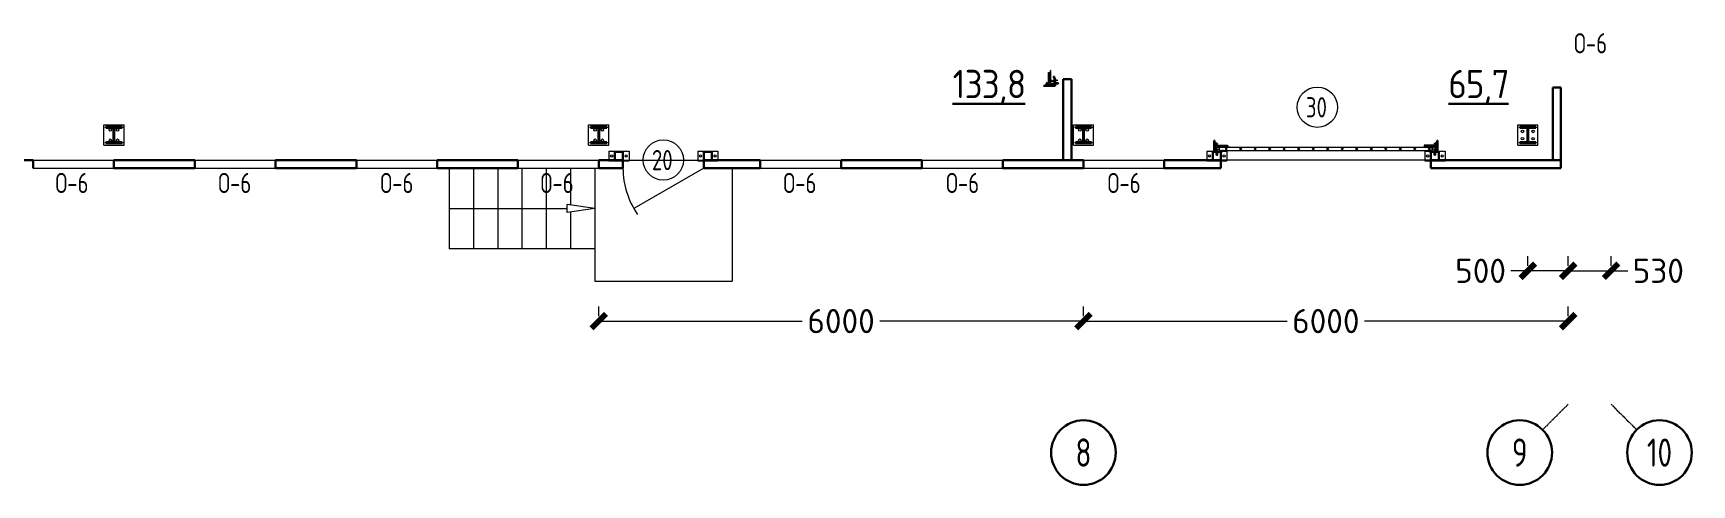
# Model space of a CAD drawing. Extents: x -965262 to 1142518, y -357520 to 71675.
# Drawn here: x -926642 to -906112, y -92979 to -87382 of the extents above; entities that cross this region are included whole.
import ezdxf

# ---------------------------------------------------------------- set-up
doc = ezdxf.new("R2010")
doc.units = 0
doc.header["$LTSCALE"] = 10
doc.linetypes.add('DOTE', pattern=[2.42, 2, -0.2, 0.02, -0.2])
doc.layers.get('0').update_dxf_attribs({"linetype": 'CONTINUOUS', "lineweight": 30})
doc.layers.get('Defpoints').update_dxf_attribs({"linetype": 'CONTINUOUS'})
doc.layers.add('DOTE', color=7, linetype='DOTE', lineweight=9)
doc.styles.add('GOST 2.304', font='isocpeur.ttf', dxfattribs={"width": 0.75, "height": 250})
doc.styles.add('GOST-2.304_Type-B', font='isocpeur.ttf', dxfattribs={"width": 0.9})
doc.styles.get("Standard").update_dxf_attribs({"font": 'isocpeur.ttf', "height": 300})
doc.dimstyles.get("Standard").update_dxf_attribs({"dimscale": 100, "dimtxt": 300, "dimasz": 1.8, "dimexe": 1.8, "dimexo": 0.625, "dimgap": 0.9, "dimtad": 0, "dimdec": 0, "dimzin": 0, "dimdsep": 46, "dimtxsty": 'Standard', "dimblk": 'ARCHTICK', "dimcen": 0.9, "dimclrd": 256, "dimclre": 256, "dimclrt": 256, "dimadec": 0, "dimazin": 0, "dimtfac": 1, "dimtdec": 0, "dimtofl": 0, "dimtmove": 0, "dimatfit": 3, "dimfxl": 1, "dimtolj": 1, "dimtzin": 0, "dimlwd": 15, "dimlwe": 15, "dimarcsym": 0})

# ---------------------------------------------------------------- blocks, each defined once
blk = doc.blocks.new('EC3')
at = {"lineweight": 15}
for p, q in [((67649, 6194), (67649, 4528)), ((68449, 6194), (67649, 6194)), ((68449, 6194), (68449, 4528)), ((68449, 4528), (67649, 4528))]:
    blk.add_line(p, q, dxfattribs=at)
for p, q in [((68382, 5694), (67715, 5694)), ((67715, 5694), (67715, 5028)), ((68382, 5694), (68382, 5028)), ((68382, 5028), (67715, 5028))]:
    blk.add_line(p, q)
for centre in [(68049, 5961), (68049, 4761)]:
    blk.add_circle(centre, 86.7, dxfattribs=at)
blk = doc.blocks.new('MC2#1')
at = {"lineweight": 15}
for p, q in [((-47725, -10175), (-47475, -10175)), ((-47725, -10425), (-47725, -10175)), ((-47475, -10425), (-47475, -10175)), ((-47725, -10425), (-47475, -10425))]:
    blk.add_line(p, q, dxfattribs=at)
for p, q in [((-47700, -10200), (-47500, -10200)), ((-47700, -10212), (-47700, -10200)), ((-47700, -10212), (-47604, -10212)), ((-47604, -10388), (-47604, -10212)), ((-47596, -10388), (-47596, -10212)), ((-47596, -10212), (-47500, -10212)), ((-47500, -10212), (-47500, -10200)), ((-47700, -10400), (-47700, -10388)), ((-47700, -10388), (-47604, -10388)), ((-47700, -10400), (-47500, -10400)), ((-47596, -10388), (-47500, -10388)), ((-47500, -10400), (-47500, -10388))]:
    blk.add_line(p, q)
for centre, major_axis, start_param, end_param in [((-47645, -10235), (-11.3, -11.3), 0.785398, 7.068583), ((-47555, -10235), (-11.3, -11.3), 0.785398, 7.068583), ((-47645, -10365), (-11.3, 11.3), 2.356194490191857, 8.639379797371443), ((-47555, -10365), (-11.3, 11.3), 2.356194490191857, 8.639379797371443)]:
    blk.add_ellipse(centre, major_axis=major_axis, ratio=1, start_param=start_param, end_param=end_param, dxfattribs=at)
blk = doc.blocks.new('MC2')
at = {"lineweight": 15}
for p, q in [((68127, 41566), (68127, 39900)), ((69794, 41566), (68127, 41566)), ((69794, 41566), (69794, 39900)), ((69794, 39900), (68127, 39900))]:
    blk.add_line(p, q, dxfattribs=at)
for p, q in [((69627, 41400), (68294, 41400)), ((68294, 41400), (68294, 41320)), ((68934, 41320), (68294, 41320)), ((68934, 41320), (68934, 40146)), ((69627, 41320), (68987, 41320)), ((68987, 41320), (68987, 40146)), ((69627, 41400), (69627, 41320)), ((68934, 40146), (68294, 40146)), ((68294, 40146), (68294, 40066)), ((69627, 40066), (68294, 40066)), ((69627, 40146), (68987, 40146)), ((69627, 40146), (69627, 40066))]:
    blk.add_line(p, q)
for centre in [(68527, 41033), (69394, 41033), (68527, 40433), (69394, 40433)]:
    blk.add_circle(centre, 107, dxfattribs=at)
blk = doc.blocks.new('anchor.bolt')
for p, q in [((-0.07, 0), (-0.07, -0.72)), ((0.07, 0), (0.07, -0.06)), ((-0.1, -0.04), (-0.07, -0.03)), ((-0.1, -0.04), (0.09, -0.06)), ((0.07, -0.07), (-0.1, -0.04)), ((-0.1, -0.11), (-0.07, -0.1)), ((-0.1, -0.11), (0.09, -0.13)), ((0.07, -0.14), (-0.1, -0.11)), ((-0.1, -0.18), (-0.07, -0.17)), ((-0.1, -0.18), (0.09, -0.2)), ((0.07, -0.21), (-0.1, -0.18)), ((-0.1, -0.25), (-0.07, -0.24)), ((-0.1, -0.25), (0.09, -0.27)), ((0.07, -0.28), (-0.1, -0.25)), ((-0.1, -0.32), (-0.07, -0.31)), ((-0.1, -0.32), (0.09, -0.34)), ((0.07, -0.35), (-0.1, -0.32)), ((-0.1, -0.39), (-0.07, -0.38)), ((-0.1, -0.39), (0.09, -0.41)), ((0.07, -0.42), (-0.1, -0.39)), ((-0.1, -0.46), (-0.07, -0.45)), ((-0.1, -0.46), (0.09, -0.48)), ((0.07, -0.49), (-0.1, -0.46)), ((-0.1, -0.53), (-0.07, -0.52)), ((-0.1, -0.53), (0.09, -0.55)), ((0.07, -0.56), (-0.1, -0.53)), ((-0.09, -0.6), (-0.07, -0.59)), ((-0.09, -0.6), (0.09, -0.62)), ((0.07, -0.63), (-0.09, -0.6)), ((-0.07, -0.72), (0, -0.8)), ((-0.04, -0.62), (-0.06, -0.63)), ((-0.06, -0.64), (-0.06, -0.63)), ((-0.06, -0.73), (-0.06, -0.64)), ((0, -0.79), (-0.06, -0.73)), ((-0.01, -0.63), (-0.04, -0.62)), ((-0.03, -0.63), (0, -0.79)), ((-0.03, -0.63), (0.01, -0.78)), ((-0.02, -0.63), (0.01, -0.77)), ((-0.01, -0.63), (0.02, -0.76)), ((0.03, -0.69), (-0.01, -0.63)), ((0, -0.64), (0.03, -0.75)), ((0, -0.8), (0.07, -0.72)), ((0, -0.79), (0.03, -0.74)), ((0.01, -0.66), (0.03, -0.74)), ((0.03, -0.74), (0.03, -0.69)), ((0.07, -0.06), (0.09, -0.06)), ((0.09, -0.06), (0.07, -0.07)), ((0.07, -0.07), (0.07, -0.13)), ((0.07, -0.13), (0.09, -0.13)), ((0.09, -0.13), (0.07, -0.14)), ((0.07, -0.14), (0.07, -0.2)), ((0.07, -0.2), (0.09, -0.2)), ((0.09, -0.2), (0.07, -0.21)), ((0.07, -0.21), (0.07, -0.27)), ((0.07, -0.27), (0.09, -0.27)), ((0.09, -0.27), (0.07, -0.28)), ((0.07, -0.28), (0.07, -0.34)), ((0.07, -0.33), (0.09, -0.34)), ((0.09, -0.34), (0.07, -0.35)), ((0.07, -0.35), (0.07, -0.41)), ((0.07, -0.4), (0.09, -0.41)), ((0.09, -0.41), (0.07, -0.42)), ((0.07, -0.42), (0.07, -0.48)), ((0.07, -0.47), (0.09, -0.48)), ((0.09, -0.48), (0.07, -0.49)), ((0.07, -0.49), (0.07, -0.55)), ((0.07, -0.55), (0.09, -0.55)), ((0.09, -0.55), (0.07, -0.56)), ((0.07, -0.56), (0.07, -0.62)), ((0.09, -0.62), (0.07, -0.63)), ((0.07, -0.62), (0.09, -0.62)), ((0.07, -0.63), (0.07, -0.72))]:
    blk.add_line(p, q)
blk.add_arc((0.16, -0.64), 0.222, 187.9982, 219.836)
blk = doc.blocks.new('Крепеж_ворот')
at = {"lineweight": 15}
h = blk.add_hatch(dxfattribs=at)
h.set_pattern_fill('ANSI31', color=256, scale=2, angle=180)
h.set_pattern_definition([(225, (746089.599, 74802.7244), (4.49013, -4.49013), [])])
h.paths.add_polyline_path([(746087, 74804), (746087, 74802), (746091, 74802), (746094, 74802), (746094, 74804)], flags=17)
h.paths.add_polyline_path([(746116, 74802, 0.165118), (746120, 74803), (746124, 74806, -0.301689), (746131, 74807), (746135, 74805, 0.130081), (746138, 74804), (746142, 74804), (746142, 74806), (746138, 74806, -0.130081), (746136, 74807), (746133, 74809, 0.301689), (746123, 74808), (746118, 74805, -0.165112), (746116, 74804), (746064, 74804, -0.414223), (746061, 74807), (746061, 74868), (746059, 74868), (746059, 74869), (746059, 74870), (746059, 74870), (746059, 74871), (746059, 74872), (746059, 74872), (746059, 74873), (746059, 74874), (746059, 74875), (746059, 74876), (746059, 74876), (746059, 74877), (746059, 74877), (746059, 74878), (746059, 74879), (746059, 74879), (746061, 74879), (746061, 74945), (746058, 74945), (746058, 74807, 0.41422), (746064, 74802)])
h = blk.add_hatch(dxfattribs=at)
h.set_pattern_fill('ANSI31', color=256, scale=2, angle=90)
h.set_pattern_definition([(135, (736343.8085, 75928.334), (-4.490128, -4.490128), [])])
edge = h.paths.add_edge_path()
edge.add_ellipse((746065, 74838), major_axis=(-1.67, 1.67), ratio=1, start_angle=45, end_angle=135, ccw=False)
edge.add_line((746063, 74838), (746063, 74868))
edge.add_line((746063, 74868), (746061, 74868))
edge.add_line((746061, 74868), (746061, 74838))
edge.add_ellipse((746065, 74838), major_axis=(-2.89, 2.89), ratio=1, start_angle=45, end_angle=135)
edge.add_line((746065, 74834), (746097, 74834))
edge.add_line((746097, 74834), (746097, 74836))
edge.add_line((746097, 74836), (746065, 74836))
edge = h.paths.add_edge_path()
edge.add_ellipse((746065, 74890), major_axis=(2.89, 2.89), ratio=1, start_angle=106, end_angle=135)
edge.add_line((746061, 74890), (746061, 74879))
edge.add_line((746061, 74879), (746063, 74879))
edge.add_line((746063, 74879), (746063, 74890))
edge.add_ellipse((746065, 74890), major_axis=(-1.67, 1.67), ratio=1, start_angle=16, end_angle=45, ccw=False)
edge.add_line((746063, 74891), (746070, 74904))
edge.add_ellipse((746079, 74899), major_axis=(7.45, 7.45), ratio=1, start_angle=-3, end_angle=106, ccw=False)
edge.add_line((746087, 74906), (746097, 74894))
edge.add_line((746097, 74894), (746099, 74895))
edge.add_line((746099, 74895), (746088, 74907))
edge.add_ellipse((746079, 74899), major_axis=(8.67, 8.67), ratio=1, start_angle=-3, end_angle=106)
edge.add_line((746068, 74905), (746062, 74892))
h = blk.add_hatch(color=256, dxfattribs=at)
h.dxf.hatch_style = 1
h.paths.add_polyline_path([(746146, 74809), (746143, 74810, 0.10613), (746142, 74810), (746136, 74809, -0.181324), (746135, 74810, 0.335683), (746120, 74809, -0.119126), (746119, 74809, 0.371631), (746118, 74808), (746118, 74808, 0.451909), (746119, 74807, 0.124341), (746121, 74808, -0.343618), (746134, 74808, 0.181324), (746137, 74808), (746143, 74808, -0.110452), (746143, 74808), (746147, 74807, -0.710497), (746147, 74805), (746143, 74804), (746136, 74804, -0.178994), (746133, 74805, 0.369834), (746130, 74805, -0.178993), (746127, 74804), (746122, 74804, 0.120709), (746122, 74804), (746120, 74803, -0.017147), (746119, 74802, 0.538795), (746120, 74802), (746127, 74802, 0.207608), (746131, 74804, -0.433918), (746132, 74804, 0.207608), (746135, 74802), (746143, 74802, 0.079707), (746143, 74802), (746148, 74804, 0.461502), (746149, 74807, -0.250825), (746149, 74808, -0.128039), (746173, 74816, 0.416657), (746174, 74816), (746174, 74817, 0.409849), (746173, 74817, 0.127248)])
for p, q in [((746058, 74807), (746058, 74945)), ((746058, 74945), (746061, 74945)), ((746061, 74879), (746061, 74945)), ((746059, 74879), (746063, 74879)), ((746059, 74868), (746059, 74879)), ((746059, 74868), (746063, 74868)), ((746061, 74879), (746061, 74890)), ((746061, 74807), (746061, 74868)), ((746061, 74838), (746061, 74868)), ((746068, 74905), (746062, 74892)), ((746070, 74904), (746063, 74891)), ((746063, 74838), (746063, 74890)), ((746064, 74883), (746063, 74883)), ((746064, 74865), (746063, 74865)), ((746064, 74883), (746064, 74874)), ((746067, 74880), (746064, 74883)), ((746064, 74875), (746064, 74873)), ((746064, 74874), (746064, 74865)), ((746067, 74868), (746064, 74865)), ((746064, 74804), (746116, 74804)), ((746064, 74802), (746116, 74802)), ((746097, 74836), (746065, 74836)), ((746097, 74834), (746065, 74834)), ((746067, 74880), (746067, 74875)), ((746067, 74873), (746067, 74868)), ((746079, 74806), (746102, 74806)), ((746079, 74806), (746079, 74804)), ((746079, 74804), (746102, 74804)), ((746082, 74814), (746081, 74813)), ((746081, 74813), (746081, 74806)), ((746099, 74814), (746082, 74814)), ((746086, 74813), (746086, 74806)), ((746087, 74906), (746097, 74894)), ((746088, 74907), (746099, 74895)), ((746095, 74813), (746095, 74806)), ((746097, 74894), (746099, 74895)), ((746097, 74834), (746097, 74836)), ((746099, 74814), (746100, 74813)), ((746100, 74813), (746100, 74806)), ((746102, 74806), (746102, 74804)), ((746118, 74805), (746123, 74808)), ((746120, 74803), (746124, 74806)), ((746135, 74805), (746131, 74807)), ((746136, 74807), (746133, 74809)), ((746142, 74806), (746138, 74806)), ((746138, 74804), (746142, 74804)), ((746142, 74806), (746142, 74804)), ((746142, 74804), (746142, 74806)), ((746143, 74804), (746147, 74805)), ((746143, 74802), (746148, 74804)), ((746174, 74817), (746174, 74816))]:
    blk.add_line(p, q)
for p, q in [((746061, 74879), (746061, 74881)), ((746061, 74834), (746061, 74868)), ((746063, 74883), (746063, 74874)), ((746063, 74874), (746063, 74865)), ((746073, 74842), (746073, 74905)), ((746073, 74896), (746077, 74892)), ((746073, 74851), (746077, 74855)), ((746074, 74886), (746074, 74861)), ((746074, 74880), (746076, 74880)), ((746074, 74867), (746076, 74867)), ((746076, 74886), (746076, 74883)), ((746076, 74883), (746076, 74886)), ((746076, 74886), (746077, 74886)), ((746076, 74864), (746076, 74883)), ((746077, 74873), (746076, 74880)), ((746076, 74880), (746076, 74867)), ((746077, 74873), (746076, 74867)), ((746076, 74864), (746076, 74861)), ((746076, 74864), (746076, 74861)), ((746076, 74861), (746077, 74861)), ((746077, 74886), (746077, 74892)), ((746077, 74861), (746077, 74855)), ((746081, 74898), (746081, 74886)), ((746081, 74849), (746081, 74861)), ((746087, 74898), (746082, 74898)), ((746082, 74886), (746087, 74886)), ((746082, 74861), (746087, 74861)), ((746087, 74849), (746082, 74849)), ((746087, 74899), (746087, 74898)), ((746087, 74886), (746087, 74898)), ((746087, 74886), (746098, 74886)), ((746087, 74849), (746087, 74861)), ((746087, 74861), (746098, 74861)), ((746087, 74847), (746087, 74849)), ((746099, 74885), (746099, 74883)), ((746099, 74883), (746099, 74864)), ((746099, 74882), (746100, 74882)), ((746099, 74865), (746100, 74865)), ((746099, 74862), (746099, 74864)), ((746100, 74861), (746100, 74886)), ((746100, 74886), (746110, 74886)), ((746100, 74861), (746110, 74861)), ((746110, 74861), (746110, 74886)), ((746110, 74881), (746225, 74881)), ((746110, 74865), (746212, 74865)), ((746114, 74877), (746225, 74877)), ((746250, 74859), (746250, 74863))]:
    blk.add_line(p, q, dxfattribs=at)
at = {"lineweight": 15, "ltscale": 0.5}
for p, q in [((746076, 74886), (746074, 74886)), ((746076, 74861), (746074, 74861))]:
    blk.add_line(p, q, dxfattribs=at)
at = {"lineweight": 15, "extrusion": (-1.7375e-14, 1, 0)}
for p, q in [((746113, 74884), (746225, 74884)), ((746113, 74863), (746113, 74884)), ((746113, 74863), (746136, 74863)), ((746117, 74857), (746117, 74829)), ((746117, 74826), (746119, 74823)), ((746119, 74823), (746123, 74825)), ((746121, 74857), (746121, 74829)), ((746123, 74825), (746121, 74828)), ((746123, 74863), (746123, 74863)), ((746250, 74863), (746123, 74863)), ((746250, 74859), (746123, 74859)), ((746124, 74840), (746124, 74849)), ((746136, 74882), (746157, 74882)), ((746136, 74863), (746136, 74882)), ((746157, 74882), (746157, 74863)), ((746157, 74863), (746212, 74863))]:
    blk.add_line(p, q, dxfattribs=at)
at = {"lineweight": 15, "ltscale": 0.5, "extrusion": (-1.7375e-14, 1, 0)}
for p, q in [((746113, 74880), (746225, 74880)), ((746136, 74866), (746113, 74866)), ((746115, 74871), (746120, 74871)), ((746121, 74857), (746117, 74857)), ((746117, 74852), (746117, 74854)), ((746121, 74840), (746117, 74840)), ((746117, 74837), (746117, 74835)), ((746121, 74829), (746117, 74829)), ((746120, 74839), (746120, 74850)), ((746124, 74848), (746120, 74848)), ((746124, 74841), (746120, 74841)), ((746123, 74869), (746123, 74863)), ((746123, 74863), (746123, 74859)), ((746140, 74863), (746140, 74859)), ((746153, 74863), (746153, 74859)), ((746212, 74866), (746157, 74866)), ((746173, 74863), (746173, 74859))]:
    blk.add_line(p, q, dxfattribs=at)
at = {"lineweight": 15, "extrusion": (-2.77556e-16, -1, 0)}
for p, q in [((746225, 74866), (746114, 74866)), ((746128, 74866), (746128, 74863)), ((746138, 74866), (746138, 74863)), ((746164, 74866), (746164, 74863)), ((746174, 74866), (746174, 74863)), ((746201, 74866), (746201, 74863)), ((746210, 74866), (746210, 74863)), ((746225, 74884), (746225, 74863))]:
    blk.add_line(p, q, dxfattribs=at)
at = {"extrusion": (-1, -4.26669e-14, 0)}
for p, q in [((746118, 74808), (746118, 74808)), ((746136, 74809), (746142, 74810)), ((746143, 74808), (746137, 74808)), ((746143, 74810), (746146, 74809)), ((746147, 74807), (746143, 74808))]:
    blk.add_line(p, q, dxfattribs=at)
at = {"extrusion": (-1, -4.2422e-14, 1.22461e-16)}
for p, q in [((746119, 74803), (746122, 74804)), ((746127, 74802), (746120, 74802)), ((746122, 74804), (746127, 74804)), ((746143, 74802), (746135, 74802)), ((746136, 74804), (746143, 74804))]:
    blk.add_line(p, q, dxfattribs=at)
for centre, radius, start, end in [((746064, 74807), 5.62, 180, 270), ((746064, 74807), 3.11, 180, 270), ((746082, 74804), 10.4, 68.2753, 87.8782), ((746091, 74798), 16.2, 73.306, 107.292), ((746099, 74804), 10.4, 92.1218, 111.7247), ((746116, 74807), 3.11, 270, 307.5043), ((746116, 74807), 5.62, 270, 307.5043), ((746119, 74808), 0.586, 91.7247, 173.2711), ((746119, 74807), 0.586, 173.2711, 270.547), ((746118, 74812), 3.52, 271.7247, 298.8983), ((746118, 74812), 5.21, 270.547, 298.8983), ((746128, 74799), 12.4, 54.8903, 129.1143), ((746128, 74799), 10.7, 54.8903, 130.7448), ((746128, 74801), 8.97, 60.3534, 127.5043), ((746128, 74801), 8.97, 60.3534, 127.5043), ((746128, 74801), 8.97, 60.3534, 127.5043), ((746128, 74801), 6.46, 60.3534, 127.5043), ((746136, 74811), 3.54, 234.8903, 276), ((746136, 74811), 1.86, 234.8903, 276), ((746138, 74810), 5.62, 240.3534, 270), ((746138, 74810), 3.11, 240.3534, 270), ((746143, 74810), 0.292, 71.7675, 96), ((746143, 74808), 0.292, 70.7873, 96), ((746176, 74761), 56.8, 93.2805, 122.2878), ((746147, 74806), 0.562, 289.2127, 70.7873), ((746147, 74806), 2.25, 288.2291, 27.3228), ((746176, 74765), 50.3, 93.6593, 122.8448), ((746150, 74807), 0.586, 151, 207.3228), ((746173, 74817), 0.6, 4.1357, 93.2805), ((746173, 74816), 0.6, 273.6593, 4.1357)]:
    blk.add_arc(centre, radius, start, end)
at = {"lineweight": 15}
for centre, radius, start, end in [((746079, 74899), 8.28, 0, 136.0097), ((746079, 74847), 8.28, 223.9903, 0), ((746077, 74883), 0.956, 180, 270), ((746077, 74883), 0.75, 180, 270), ((746077, 74864), 0.956, 90, 180), ((746077, 74864), 0.75, 90, 180), ((746076, 74892), 0.375, 0, 45), ((746076, 74855), 0.375, 315, 0), ((746082, 74898), 0.375, 91, 180), ((746082, 74886), 0.75, 180, 270), ((746082, 74861), 0.75, 90, 180), ((746082, 74849), 0.375, 180, 269), ((746098, 74885), 0.375, 0, 90), ((746098, 74862), 0.375, 270, 0), ((746123, 74857), 5.92, 90, 180), ((746123, 74829), 5.92, 180, 199.6464), ((746123, 74857), 1.87, 90, 180), ((746129, 74855), 8.15, 194.9986, 233.9214), ((746129, 74833), 8.15, 126.0786, 165.0014), ((746123, 74829), 1.87, 180, 185.5313)]:
    blk.add_arc(centre, radius, start, end, dxfattribs=at)
at = {"lineweight": 15, "ltscale": 0.5}
for centre, radius, start, end in [((746119, 74852), 2.25, 195, 270), ((746119, 74836), 2.25, 90, 165), ((746119, 74850), 0.375, 0, 90), ((746119, 74839), 0.375, 270, 0)]:
    blk.add_arc(centre, radius, start, end, dxfattribs=at)
at = {"extrusion": (-1.22461e-16, -5.20252e-30, -1)}
for centre, radius, start, end in [((-746120, 74802), 0.187, 270, 62.4687), ((-746122, 74803), 0.586, 62.4687, 90), ((-746127, 74809), 4.69, 229.4077, 270), ((-746127, 74807), 4.69, 223.0863, 270), ((-746131, 74803), 2.32, 49.4077, 130.5923), ((-746131, 74803), 0.637, 43.0863, 136.9137), ((-746135, 74807), 4.69, 270, 316.9137), ((-746136, 74809), 4.69, 270, 310.5923), ((-746143, 74804), 0.292, 250.7873, 270), ((-746143, 74802), 0.292, 251.7709, 270)]:
    blk.add_arc(centre, radius, start, end, dxfattribs=at)
at = {"extrusion": (0, 0, -1)}
for centre, major_axis, start_param, end_param in [((746065, 74890), (2.89, 2.89), 3.926991, 4.433136), ((746065, 74838), (-2.89, 2.89), 3.926991, 5.497787), ((746065, 74890), (-1.67, 1.67), 5.497787, 6.003933), ((746065, 74838), (-1.67, 1.67), 3.926991, 5.497787), ((746079, 74899), (8.67, 8.67), 4.433136, 6.335545), ((746079, 74899), (7.45, 7.45), 4.433136, 6.335545)]:
    blk.add_ellipse(centre, major_axis=major_axis, ratio=1, start_param=start_param, end_param=end_param, dxfattribs=at)
for points in [[(746067, 74875), (746066, 74875), (746064, 74875)], [(746064, 74873), (746066, 74873), (746067, 74873)]]:
    blk.add_rational_spline(points, [1, 1.01284142743, 1], degree=2)
at = {"lineweight": 15, "ltscale": 0.5}
for points, knots in [([(746115, 74871), (746115, 74871), (746114, 74871), (746114, 74871), (746114, 74872), (746113, 74872), (746113, 74872), (746113, 74873), (746113, 74873), (746113, 74873)], [0.37141352, 0.37141352, 0.37141352, 0.37141352, 0.39402571, 0.39402571, 0.41663789, 0.41663789, 0.43959523, 0.43959523, 0.46255257, 0.46255257, 0.46255257, 0.46255257]), ([(746123, 74869), (746123, 74869), (746123, 74869), (746122, 74870), (746122, 74870), (746122, 74871), (746122, 74871), (746121, 74871), (746121, 74871), (746120, 74871)], [0.28027447, 0.28027447, 0.28027447, 0.28027447, 0.30323181, 0.30323181, 0.32618916, 0.32618916, 0.34880134, 0.34880134, 0.37141352, 0.37141352, 0.37141352, 0.37141352])]:
    blk.add_open_spline(points, degree=3, knots=knots, dxfattribs=at)
at = {"lineweight": 15}
for points in [[(746117, 74827), (746117, 74827), (746117, 74826), (746117, 74826)], [(746121, 74828), (746121, 74828), (746121, 74828), (746121, 74829)]]:
    blk.add_open_spline(points, degree=3, dxfattribs=at)
at = {"xscale": -50.80000000000001, "yscale": 50.80000000000001, "zscale": 50.80000000000001}
blk.add_blockref('anchor.bolt', (746091, 74804), dxfattribs=at)
blk = doc.blocks.new('_ArchTick')
at = {"color": 0, "linetype": 'ByBlock', "lineweight": 0, "const_width": 0.4}
blk.add_lwpolyline([(-0.5, -0.5), (0.5, 0.5)], dxfattribs=at)
blk = doc.blocks.new('*D2658')
at = {"lineweight": 15, "transparency": 16777216}
for p, q in [((-913642, -90887), (-913642, -90770)), ((-907642, -90887), (-907642, -90770)), ((-913642, -90950), (-911122, -90950)), ((-907642, -90950), (-910162, -90950))]:
    blk.add_line(p, q, dxfattribs=at)
at = {"layer": 'Defpoints', "color": 0, "lineweight": 30, "transparency": 16777216}
for p in [(-913642, -90950), (-913642, -90950), (-907642, -90950)]:
    blk.add_point(p, dxfattribs=at)
at = {"lineweight": 15, "transparency": 16777216, "xscale": 180, "yscale": 180, "zscale": 180, "rotation": 180}
blk.add_blockref('_ArchTick', (-913642, -90950), dxfattribs=at)
at = {"lineweight": 15, "transparency": 16777216, "xscale": 180, "yscale": 180, "zscale": 180}
blk.add_blockref('_ArchTick', (-907642, -90950), dxfattribs=at)
at = {"lineweight": 15, "transparency": 16777216, "insert": (-910642, -90950), "char_height": 300, "attachment_point": 5}
blk.add_mtext('\\A1;6000', dxfattribs=at)
blk = doc.blocks.new('*D2659')
at = {"lineweight": 15, "transparency": 16777216}
for p, q in [((-907642, -90265), (-907642, -90147)), ((-907642, -90327), (-907112, -90327)), ((-907112, -90265), (-907112, -90147)), ((-907112, -90327), (-906902, -90327))]:
    blk.add_line(p, q, dxfattribs=at)
at = {"layer": 'Defpoints', "color": 0, "lineweight": 30, "transparency": 16777216}
for p in [(-907642, -90327), (-907642, -90327), (-907112, -90327)]:
    blk.add_point(p, dxfattribs=at)
at = {"lineweight": 15, "transparency": 16777216, "xscale": 180, "yscale": 180, "zscale": 180, "rotation": 180}
blk.add_blockref('_ArchTick', (-907642, -90327), dxfattribs=at)
at = {"lineweight": 15, "transparency": 16777216, "xscale": 180, "yscale": 180, "zscale": 180}
blk.add_blockref('_ArchTick', (-907112, -90327), dxfattribs=at)
at = {"lineweight": 15, "transparency": 16777216, "insert": (-906527, -90327), "char_height": 300, "attachment_point": 5}
blk.add_mtext('\\A1;530', dxfattribs=at)
blk = doc.blocks.new('*D2660')
at = {"lineweight": 15, "transparency": 16777216}
for p, q in [((-908142, -90327), (-908352, -90327)), ((-908142, -90265), (-908142, -90147)), ((-907642, -90327), (-908142, -90327)), ((-907642, -90265), (-907642, -90147))]:
    blk.add_line(p, q, dxfattribs=at)
at = {"layer": 'Defpoints', "color": 0, "lineweight": 30, "transparency": 16777216}
for p in [(-908142, -90327, -1451), (-907642, -90327), (-907642, -90327)]:
    blk.add_point(p, dxfattribs=at)
at = {"lineweight": 15, "transparency": 16777216, "xscale": 180, "yscale": 180, "zscale": 180, "rotation": 180}
blk.add_blockref('_ArchTick', (-908142, -90327), dxfattribs=at)
at = {"lineweight": 15, "transparency": 16777216, "xscale": 180, "yscale": 180, "zscale": 180}
blk.add_blockref('_ArchTick', (-907642, -90327), dxfattribs=at)
at = {"lineweight": 15, "transparency": 16777216, "insert": (-908727, -90327), "char_height": 300, "attachment_point": 5}
blk.add_mtext('\\A1;500', dxfattribs=at)
blk = doc.blocks.new('*D2661')
at = {"lineweight": 15, "transparency": 16777216}
for p, q in [((-919642, -90887), (-919642, -90770)), ((-913642, -90887), (-913642, -90770)), ((-919642, -90950), (-917122, -90950)), ((-913642, -90950), (-916162, -90950))]:
    blk.add_line(p, q, dxfattribs=at)
at = {"layer": 'Defpoints', "color": 0, "lineweight": 30, "transparency": 16777216}
for p in [(-919642, -90950), (-919642, -90950), (-913642, -90950)]:
    blk.add_point(p, dxfattribs=at)
at = {"lineweight": 15, "transparency": 16777216, "xscale": 180, "yscale": 180, "zscale": 180, "rotation": 180}
blk.add_blockref('_ArchTick', (-919642, -90950), dxfattribs=at)
at = {"lineweight": 15, "transparency": 16777216, "xscale": 180, "yscale": 180, "zscale": 180}
blk.add_blockref('_ArchTick', (-913642, -90950), dxfattribs=at)
at = {"lineweight": 15, "transparency": 16777216, "insert": (-916642, -90950), "char_height": 300, "attachment_point": 5}
blk.add_mtext('\\A1;6000', dxfattribs=at)

msp = doc.modelspace()

# ---------------------------------------------------------------- hatches: boundary and pattern name
at = {"lineweight": 15}
h = msp.add_hatch(dxfattribs=at)
h.set_pattern_fill('ANSI37', color=256, scale=40, angle=90)
h.set_pattern_definition([(135, (-1842769.21, -242917.79), (-89.802561, -89.802561), []), (225, (-1842769.21, -242917.79), (89.802561, -89.802561), [])])
h.paths.add_polyline_path([(-909325.5, -88798.3), (-911958.2, -88798.3), (-911958.2, -88838.3), (-909325.5, -88838.3)])

# ---------------------------------------------------------------- linework, layer by layer
for p, q in [((-913957.8, -87970.5, 1451.3), (-913997.8, -87970.5, 1451.3)), ((-909325.5, -88798.3, 3259.8), (-911958.2, -88798.3, 3259.8)), ((-911958.2, -88838.3, 3259.8), (-911958.2, -88798.3, 3259.8)), ((-909325.5, -88838.3, 3259.8), (-911958.2, -88838.3, 3259.8)), ((-909325.5, -88838.3, 3259.8), (-909325.5, -88798.3, 3259.8)), ((-921491.8, -89054.2, 3259.8), (-921491.8, -90054.2, 3259.8)), ((-921191.8, -89054.2, 3259.8), (-921191.8, -90054.2, 3259.8)), ((-920891.8, -89054.2, 3259.8), (-920891.8, -90054.2, 3259.8)), ((-920591.8, -89054.2, 3259.8), (-920591.8, -90054.2, 3259.8)), ((-920291.8, -89054.2, 3259.8), (-920291.8, -90054.2, 3259.8)), ((-919991.8, -89054.2, 3259.8), (-919991.8, -89510.8, 3259.8)), ((-919691.8, -89054.2, 3259.8), (-919691.8, -90454.2, 3259.8)), ((-919341.9, -88954.2, 3259.8), (-918341.9, -88954.2, 3259.8)), ((-918341.9, -89054.2, 3259.8), (-919207.9, -89554.2, 3259.8)), ((-917991.9, -89054.2, 3259.8), (-917991.9, -90454.2, 3259.8)), ((-909341.9, -88954.2, 3259.8), (-911941.9, -88954.2, 3259.8)), ((-919691.8, -89554.2, 3259.8), (-920031.1, -89505.2, 3259.8)), ((-920031.1, -89603.2, 3259.8), (-920031.1, -89505.2, 3259.8)), ((-921491.8, -89554.2, 3259.8), (-920031.1, -89554.2, 3259.8)), ((-919691.8, -89554.2, 3259.8), (-920031.1, -89603.2, 3259.8)), ((-919991.8, -89597.5, 3259.8), (-919991.8, -90054.2, 3259.8)), ((-919691.8, -90454.2, 3259.8), (-917991.9, -90454.2, 3259.8))]:
    msp.add_line(p, q, dxfattribs=at)
at = {"color": 30}
for p, q in [((-913791.9, -87954.1, 1451.3), (-913891.9, -87954.1, 1451.3)), ((-907831.9, -88054.2, 3259.8), (-907831.9, -88954.2, 3259.8)), ((-907731.9, -88054.2, 0), (-907831.9, -88054.2, 3259.8)), ((-907731.9, -88054.2, 0), (-907731.9, -89054.2, 3259.8)), ((-926641.9, -88954.2, 1451.3), (-926641.9, -89054.2, 1451.3)), ((-925641.9, -88954.2, 1451.3), (-925641.9, -89054.2, 3259.8)), ((-924641.9, -88954.2, 1451.3), (-924641.9, -89054.2, 1451.3)), ((-923641.9, -88954.2, 1451.3), (-923641.9, -89054.2, 1451.3)), ((-922641.9, -88954.2, 1451.3), (-922641.9, -89054.2, 1451.3)), ((-921641.9, -88954.2, 1451.3), (-921641.9, -89054.2, 1451.3)), ((-920641.9, -89054.2, 1451.3), (-920641.9, -88954.2, 1451.3)), ((-919641.9, -89054.2, 1451.3), (-919641.9, -88954.2, 1451.3)), ((-919341.9, -89054.2, 3259.8), (-919341.9, -88954.2, 3259.8)), ((-918341.9, -88954.2, 3259.8), (-918341.9, -89054.2, 3259.8)), ((-917641.9, -88954.2, 0), (-917641.9, -89054.2, 3259.8)), ((-916641.9, -88954.2, -1808.5), (-916641.9, -89054.2, 1451.3)), ((-915641.9, -88954.2, 1451.3), (-915641.9, -89054.2, 1451.3)), ((-914641.9, -88954.2, 1451.3), (-914641.9, -89054.2, 1451.3)), ((-913641.9, -88954.2, 1451.3), (-913641.9, -89054.2, 1451.3)), ((-912641.9, -88954.2, 1451.3), (-912641.9, -89054.2, 1451.3)), ((-911941.9, -88954.2, 3259.8), (-911941.9, -89054.2, 3259.8)), ((-909341.9, -88954.2, 3259.8), (-909341.9, -89054.2, 3259.8))]:
    msp.add_line(p, q, dxfattribs=at)
at = {"color": 30, "extrusion": (0, 0, -1)}
for p, q in [((-913891.9, -87954.1, 1451.3), (-913891.9, -88954.2, 1451.3)), ((-913791.9, -88954.2, 1451.3), (-913791.9, -87954.1, 1451.3)), ((-913891.9, -88954.2, 1451.3), (-913791.9, -88954.2, 1451.3))]:
    msp.add_line(p, q, dxfattribs=at)
at = {"color": 30, "ltscale": 200}
for p, q in [((-926641.9, -88954.2, 1451.3), (-927341.9, -88954.2, 3259.8)), ((-924641.9, -88954.2, 1451.3), (-925641.9, -88954.2, 1451.3)), ((-924641.9, -89054.2, 1451.3), (-925641.9, -89054.2, 3259.8)), ((-922641.9, -88954.2, 1451.3), (-923641.9, -88954.2, 1451.3)), ((-922641.9, -89054.2, 1451.3), (-923641.9, -89054.2, 1451.3)), ((-920641.9, -88954.2, 2237.6), (-921641.9, -88954.2, 1451.3)), ((-920641.9, -89054.2, 2237.6), (-921641.9, -89054.2, 1451.3)), ((-919341.9, -88954.2, 3259.8), (-919641.9, -88954.2, 3023.9)), ((-919341.9, -89054.2, 3259.8), (-919641.9, -89054.2, 3023.9)), ((-917641.9, -88954.2, 3259.8), (-918341.9, -88954.2, 3259.8)), ((-917641.9, -89054.2, 3259.8), (-918341.9, -89054.2, 3259.8)), ((-915641.9, -88954.2, 1451.3), (-916641.9, -88954.2, 3259.8)), ((-915641.9, -89054.2, 1451.3), (-916641.9, -89054.2, 3259.8)), ((-913641.9, -88954.2, 1451.3), (-914641.9, -88954.2, 1451.3)), ((-913641.9, -89054.2, 1451.3), (-914641.9, -89054.2, 1451.3)), ((-911941.9, -88954.2, 3259.8), (-912641.9, -88954.2, 1451.3)), ((-911941.9, -89054.2, 3259.8), (-912641.9, -89054.2, 1451.3)), ((-907731.9, -88954.2, 3259.8), (-909341.9, -88954.2, 3259.8)), ((-907731.9, -89054.2, 3259.8), (-909341.9, -89054.2, 3259.8))]:
    msp.add_line(p, q, dxfattribs=at)
at = {"color": 30, "lineweight": 15}
for p, q in [((-926641.9, -88954.2, 1451.3), (-925641.9, -88954.2, 1451.3)), ((-926641.9, -89054.2, 1451.3), (-925641.9, -89054.2, 1451.3)), ((-924641.9, -88954.2, -2933.8), (-923641.9, -88954.2, 326)), ((-924641.9, -89054.2, 326), (-923641.9, -89054.2, 3585.8)), ((-922641.9, -88954.2, 1451.3), (-921641.9, -88954.2, 1451.3)), ((-922641.9, -89054.2, 1451.3), (-921641.9, -89054.2, 1451.3)), ((-920641.9, -88954.2, 1451.3), (-919641.9, -88954.2, 1451.3)), ((-920641.9, -89054.2, 1451.3), (-919641.9, -89054.2, 1451.3)), ((-917641.9, -88954.2, 0), (-916641.9, -88954.2, 3259.8)), ((-917641.9, -89054.2, 3259.8), (-916641.9, -89054.2, 6519.6)), ((-915641.9, -88954.2, -2281.8), (-914641.9, -88954.2, 1451.3)), ((-915641.9, -89054.2, 977.9), (-914641.9, -89054.2, 1451.3)), ((-913641.9, -88954.2, 1451.3), (-912641.9, -88954.2, 1451.3)), ((-913641.9, -89054.2, 1451.3), (-912641.9, -89054.2, 1451.3))]:
    msp.add_line(p, q, dxfattribs=at)
at = {"lineweight": 15, "ltscale": 200}
msp.add_line((-919691.8, -90054.2, 3259.8), (-921491.8, -90054.2, 3259.8), dxfattribs=at)
at = {"lineweight": 15}
for centre in [(-910747.2, -88299.8, -3259.8), (-918841.9, -88954.2, 3259.8)]:
    msp.add_circle(centre, 250, dxfattribs=at)
msp.add_arc((-918341.9, -89054.2, 3259.8), 1000, 180, 215, dxfattribs=at)
for points in [[(-914065.4, -88027.2, -9.2), (-914065.4, -88028.5, -9.2), (-914065.4, -88030.3, -9.2)], [(-914065.4, -88027.2, -9.2), (-914065.4, -88028.5, -9.2), (-914065.4, -88030.3, -9.2)], [(-914063.1, -88030.3, -9.2), (-914063.1, -88028.5, -9.2), (-914063.1, -88027.2, -9.2)], [(-914063.1, -88030.3, -9.2), (-914063.1, -88028.5, -9.2), (-914063.1, -88027.2, -9.2)], [(-912015, -88780.7, -9.2), (-912016.3, -88780.7, -9.2), (-912018.1, -88780.7, -9.2)], [(-912015, -88780.7, -9.2), (-912016.3, -88780.7, -9.2), (-912018.1, -88780.7, -9.2)], [(-912018.1, -88783, -9.2), (-912016.3, -88783, -9.2), (-912015, -88783, -9.2)], [(-912018.1, -88783, -9.2), (-912016.3, -88783, -9.2), (-912015, -88783, -9.2)], [(-909268.8, -88780.7, -3259.8), (-909267.5, -88780.7, -3259.8), (-909265.7, -88780.7, -3259.8)], [(-909268.8, -88780.7, -3259.8), (-909267.5, -88780.7, -3259.8), (-909265.7, -88780.7, -3259.8)], [(-909268.8, -88780.7, -3259.8), (-909267.5, -88780.7, -3259.8), (-909265.7, -88780.7, -3259.8)], [(-909268.8, -88780.7, -3259.8), (-909267.5, -88780.7, -3259.8), (-909265.7, -88780.7, -3259.8)], [(-909268.8, -88780.7, -3259.8), (-909267.5, -88780.7, -3259.8), (-909265.7, -88780.7, -3259.8)], [(-909268.8, -88780.7, -3259.8), (-909267.5, -88780.7, -3259.8), (-909265.7, -88780.7, -3259.8)], [(-909268.8, -88780.7, -3259.8), (-909267.5, -88780.7, -3259.8), (-909265.7, -88780.7, -3259.8)], [(-909268.8, -88780.7, -3259.8), (-909267.5, -88780.7, -3259.8), (-909265.7, -88780.7, -3259.8)], [(-909268.8, -88780.7, -3259.8), (-909267.5, -88780.7, -3259.8), (-909265.7, -88780.7, -3259.8)], [(-909268.8, -88780.7, -3259.8), (-909267.5, -88780.7, -3259.8), (-909265.7, -88780.7, -3259.8)], [(-909268.8, -88780.7, -3259.8), (-909267.5, -88780.7, -3259.8), (-909265.7, -88780.7, -3259.8)], [(-909268.8, -88780.7, -3259.8), (-909267.5, -88780.7, -3259.8), (-909265.7, -88780.7, -3259.8)], [(-909268.8, -88780.7, -3259.8), (-909267.5, -88780.7, -3259.8), (-909265.7, -88780.7, -3259.8)], [(-909268.8, -88780.7, -3259.8), (-909267.5, -88780.7, -3259.8), (-909265.7, -88780.7, -3259.8)], [(-909268.8, -88780.7, -3259.8), (-909267.5, -88780.7, -3259.8), (-909265.7, -88780.7, -3259.8)], [(-909268.8, -88780.7, -3259.8), (-909267.5, -88780.7, -3259.8), (-909265.7, -88780.7, -3259.8)], [(-909268.8, -88780.7, -3259.8), (-909267.5, -88780.7, -3259.8), (-909265.7, -88780.7, -3259.8)], [(-909268.8, -88780.7, -3259.8), (-909267.5, -88780.7, -3259.8), (-909265.7, -88780.7, -3259.8)], [(-909268.8, -88780.7, -3259.8), (-909267.5, -88780.7, -3259.8), (-909265.7, -88780.7, -3259.8)], [(-909268.8, -88780.7, -3259.8), (-909267.5, -88780.7, -3259.8), (-909265.7, -88780.7, -3259.8)], [(-909268.8, -88780.7, -3259.8), (-909267.5, -88780.7, -3259.8), (-909265.7, -88780.7, -3259.8)], [(-909268.8, -88780.7, -3259.8), (-909267.5, -88780.7, -3259.8), (-909265.7, -88780.7, -3259.8)], [(-909268.8, -88780.7, -3259.8), (-909267.5, -88780.7, -3259.8), (-909265.7, -88780.7, -3259.8)], [(-909268.8, -88780.7, -3259.8), (-909267.5, -88780.7, -3259.8), (-909265.7, -88780.7, -3259.8)], [(-909268.8, -88780.7, -3259.8), (-909267.5, -88780.7, -3259.8), (-909265.7, -88780.7, -3259.8)], [(-909268.8, -88780.7, -3259.8), (-909267.5, -88780.7, -3259.8), (-909265.7, -88780.7, -3259.8)], [(-909268.8, -88780.7, -3259.8), (-909267.5, -88780.7, -3259.8), (-909265.7, -88780.7, -3259.8)], [(-909268.8, -88780.7, -3259.8), (-909267.5, -88780.7, -3259.8), (-909265.7, -88780.7, -3259.8)], [(-909268.8, -88780.7, -3259.8), (-909267.5, -88780.7, -3259.8), (-909265.7, -88780.7, -3259.8)], [(-909268.8, -88780.7, -3259.8), (-909267.5, -88780.7, -3259.8), (-909265.7, -88780.7, -3259.8)], [(-909268.8, -88780.7, -3259.8), (-909267.5, -88780.7, -3259.8), (-909265.7, -88780.7, -3259.8)], [(-909268.8, -88780.7, -3259.8), (-909267.5, -88780.7, -3259.8), (-909265.7, -88780.7, -3259.8)], [(-909268.8, -88780.7, -3259.8), (-909267.5, -88780.7, -3259.8), (-909265.7, -88780.7, -3259.8)], [(-909268.8, -88780.7, -3259.8), (-909267.5, -88780.7, -3259.8), (-909265.7, -88780.7, -3259.8)], [(-909268.8, -88780.7, -3259.8), (-909267.5, -88780.7, -3259.8), (-909265.7, -88780.7, -3259.8)], [(-909268.8, -88780.7, -3259.8), (-909267.5, -88780.7, -3259.8), (-909265.7, -88780.7, -3259.8)], [(-909268.8, -88780.7, -3259.8), (-909267.5, -88780.7, -3259.8), (-909265.7, -88780.7, -3259.8)], [(-909268.8, -88780.7, -3259.8), (-909267.5, -88780.7, -3259.8), (-909265.7, -88780.7, -3259.8)], [(-909268.8, -88780.7, -3259.8), (-909267.5, -88780.7, -3259.8), (-909265.7, -88780.7, -3259.8)], [(-909268.8, -88780.7, -3259.8), (-909267.5, -88780.7, -3259.8), (-909265.7, -88780.7, -3259.8)], [(-909268.8, -88780.7, -3259.8), (-909267.5, -88780.7, -3259.8), (-909265.7, -88780.7, -3259.8)], [(-909268.8, -88780.7, -3259.8), (-909267.5, -88780.7, -3259.8), (-909265.7, -88780.7, -3259.8)], [(-909268.8, -88780.7, -9.2), (-909267.5, -88780.7, -9.2), (-909265.7, -88780.7, -9.2)], [(-909265.7, -88783, -3259.8), (-909267.5, -88783, -3259.8), (-909268.8, -88783, -3259.8)], [(-909265.7, -88783, -3259.8), (-909267.5, -88783, -3259.8), (-909268.8, -88783, -3259.8)], [(-909265.7, -88783, -3259.8), (-909267.5, -88783, -3259.8), (-909268.8, -88783, -3259.8)], [(-909265.7, -88783, -3259.8), (-909267.5, -88783, -3259.8), (-909268.8, -88783, -3259.8)], [(-909265.7, -88783, -3259.8), (-909267.5, -88783, -3259.8), (-909268.8, -88783, -3259.8)], [(-909265.7, -88783, -3259.8), (-909267.5, -88783, -3259.8), (-909268.8, -88783, -3259.8)], [(-909265.7, -88783, -3259.8), (-909267.5, -88783, -3259.8), (-909268.8, -88783, -3259.8)], [(-909265.7, -88783, -3259.8), (-909267.5, -88783, -3259.8), (-909268.8, -88783, -3259.8)], [(-909265.7, -88783, -3259.8), (-909267.5, -88783, -3259.8), (-909268.8, -88783, -3259.8)], [(-909265.7, -88783, -3259.8), (-909267.5, -88783, -3259.8), (-909268.8, -88783, -3259.8)], [(-909265.7, -88783, -3259.8), (-909267.5, -88783, -3259.8), (-909268.8, -88783, -3259.8)], [(-909265.7, -88783, -3259.8), (-909267.5, -88783, -3259.8), (-909268.8, -88783, -3259.8)], [(-909265.7, -88783, -3259.8), (-909267.5, -88783, -3259.8), (-909268.8, -88783, -3259.8)], [(-909265.7, -88783, -3259.8), (-909267.5, -88783, -3259.8), (-909268.8, -88783, -3259.8)], [(-909265.7, -88783, -3259.8), (-909267.5, -88783, -3259.8), (-909268.8, -88783, -3259.8)], [(-909265.7, -88783, -3259.8), (-909267.5, -88783, -3259.8), (-909268.8, -88783, -3259.8)], [(-909265.7, -88783, -3259.8), (-909267.5, -88783, -3259.8), (-909268.8, -88783, -3259.8)], [(-909265.7, -88783, -3259.8), (-909267.5, -88783, -3259.8), (-909268.8, -88783, -3259.8)], [(-909265.7, -88783, -3259.8), (-909267.5, -88783, -3259.8), (-909268.8, -88783, -3259.8)], [(-909265.7, -88783, -3259.8), (-909267.5, -88783, -3259.8), (-909268.8, -88783, -3259.8)], [(-909265.7, -88783, -3259.8), (-909267.5, -88783, -3259.8), (-909268.8, -88783, -3259.8)], [(-909265.7, -88783, -3259.8), (-909267.5, -88783, -3259.8), (-909268.8, -88783, -3259.8)], [(-909265.7, -88783, -3259.8), (-909267.5, -88783, -3259.8), (-909268.8, -88783, -3259.8)], [(-909265.7, -88783, -3259.8), (-909267.5, -88783, -3259.8), (-909268.8, -88783, -3259.8)], [(-909265.7, -88783, -3259.8), (-909267.5, -88783, -3259.8), (-909268.8, -88783, -3259.8)], [(-909265.7, -88783, -3259.8), (-909267.5, -88783, -3259.8), (-909268.8, -88783, -3259.8)], [(-909265.7, -88783, -3259.8), (-909267.5, -88783, -3259.8), (-909268.8, -88783, -3259.8)], [(-909265.7, -88783, -3259.8), (-909267.5, -88783, -3259.8), (-909268.8, -88783, -3259.8)], [(-909265.7, -88783, -3259.8), (-909267.5, -88783, -3259.8), (-909268.8, -88783, -3259.8)], [(-909265.7, -88783, -3259.8), (-909267.5, -88783, -3259.8), (-909268.8, -88783, -3259.8)], [(-909265.7, -88783, -3259.8), (-909267.5, -88783, -3259.8), (-909268.8, -88783, -3259.8)], [(-909265.7, -88783, -3259.8), (-909267.5, -88783, -3259.8), (-909268.8, -88783, -3259.8)], [(-909265.7, -88783, -3259.8), (-909267.5, -88783, -3259.8), (-909268.8, -88783, -3259.8)], [(-909265.7, -88783, -3259.8), (-909267.5, -88783, -3259.8), (-909268.8, -88783, -3259.8)], [(-909265.7, -88783, -3259.8), (-909267.5, -88783, -3259.8), (-909268.8, -88783, -3259.8)], [(-909265.7, -88783, -3259.8), (-909267.5, -88783, -3259.8), (-909268.8, -88783, -3259.8)], [(-909265.7, -88783, -3259.8), (-909267.5, -88783, -3259.8), (-909268.8, -88783, -3259.8)], [(-909265.7, -88783, -3259.8), (-909267.5, -88783, -3259.8), (-909268.8, -88783, -3259.8)], [(-909265.7, -88783, -3259.8), (-909267.5, -88783, -3259.8), (-909268.8, -88783, -3259.8)], [(-909265.7, -88783, -3259.8), (-909267.5, -88783, -3259.8), (-909268.8, -88783, -3259.8)], [(-909265.7, -88783, -3259.8), (-909267.5, -88783, -3259.8), (-909268.8, -88783, -3259.8)], [(-909265.7, -88783, -3259.8), (-909267.5, -88783, -3259.8), (-909268.8, -88783, -3259.8)], [(-909265.7, -88783, -9.2), (-909267.5, -88783, -9.2), (-909268.8, -88783, -9.2)]]:
    msp.add_rational_spline(points, [1, 1.01284142743, 1], degree=2)
at = {"color": 6}
for points in [[(-914063.1, -88030.3), (-914063.1, -88028.5), (-914063.1, -88027.2)], [(-912015, -88780.7), (-912016.3, -88780.7), (-912018.1, -88780.7)], [(-912018.1, -88783), (-912016.3, -88783), (-912015, -88783)], [(-909268.8, -88780.7), (-909267.5, -88780.7), (-909265.7, -88780.7)], [(-909265.7, -88783), (-909267.5, -88783), (-909268.8, -88783)]]:
    msp.add_rational_spline(points, [1, 1.01284142743, 1], degree=2, dxfattribs=at)
at = {"layer": 'DOTE'}
for p, q in [((-907641.9, -91979.5), (-907959, -92296.6)), ((-907111.9, -91979.5), (-906794.7, -92296.6))]:
    msp.add_line(p, q, dxfattribs=at)
at = {"layer": 'DOTE', "linetype": 'Continuous', "lineweight": 30}
for centre in [(-913641.9, -92579.5), (-908241.9, -92579.5), (-906511.9, -92579.5)]:
    msp.add_circle(centre, 400, dxfattribs=at)

# ---------------------------------------------------------------- block references
at = {"rotation": 90}
msp.add_blockref('Крепеж_ворот', (-839190.3, -834094.4, 1451.3), dxfattribs=at)
at = {"lineweight": 15}
for p in [(-878041.9, -78344.2, 3259.8), (-872041.9, -78344.2, 3259.8), (-866041.9, -78344.2, 3259.8)]:
    msp.add_blockref('MC2#1', p, dxfattribs=at)
at = {"lineweight": 15, "xscale": 0.1500000000232831, "yscale": 0.1500000000232831, "zscale": 0.1500000000232831}
for name, p, rotation in [('MC2', (-897797.8, -82534.2, 4711.1), 180), ('EC3', (-918587.7, -99111.5, 3259.8), 90), ('EC3', (-917487.7, -99111.5, 3259.8), 90), ('EC3', (-911187.7, -99111.5, 3259.8), 90), ('EC3', (-908487.7, -99111.5, 3259.8), 90)]:
    msp.add_blockref(name, p, dxfattribs=dict(at, rotation=rotation))
msp.add_blockref('Крепеж_ворот', (-1658082.2, -163655.8, 3259.8))
at = {"xscale": -1}
msp.add_blockref('Крепеж_ворот', (-163201.6, -163655.8, 3259.8), dxfattribs=at)

# ---------------------------------------------------------------- texts
at = {"color": 5, "width": 0.75}
for p in [(-907570.2, -87632.7, 13217.7), (-926366.8, -89364, 9958), (-924352.1, -89364, 6698.2), (-922345.4, -89364, 6698.2), (-920362.2, -89364, 6698.2), (-917357.5, -89364, 6698.2), (-915342.8, -89364, 6698.2), (-913344.2, -89364, 6698.2)]:
    msp.add_text('О-6', height=250, dxfattribs=at).set_placement(p)
at = {"color": 4, "lineweight": 15, "width": 0.75}
for s, p in [('30', (-910888.6, -88425.5, -3259.8)), ('20', (-918983.3, -89079.8, 3259.8))]:
    msp.add_text(s, height=250, dxfattribs=at).set_placement(p)
at = {"char_height": 350, "width": 2000, "attachment_point": 5, "style": 'GOST-2.304_Type-B'}
for s, insert in [('{\\fISOCPEUR|b0|i0|c0|p34;\\T0.95;\\L133,8}', (-914812.2, -88052.9, 1402.6)), ('{\\fISOCPEUR|b0|i0|c0|p34;\\T0.95;\\L65,7}', (-908752.2, -88052.9, 3211.1))]:
    msp.add_mtext(s, dxfattribs=dict(at, insert=insert))
at = {"layer": 'DOTE', "linetype": 'Continuous', "lineweight": 30, "ltscale": 100, "char_height": 350, "width": 800, "attachment_point": 5, "style": 'GOST 2.304'}
for s, insert in [('8', (-913641.9, -92579.5)), ('9', (-908241.9, -92579.5)), ('10', (-906511.9, -92579.5))]:
    msp.add_mtext(s, dxfattribs=dict(at, insert=insert))

# ---------------------------------------------------------------- dimensions: what is measured, and where the dimension line sits
at = {"lineweight": 15}
dim = msp.add_linear_dim(base=(-907641.9, -90327, 1451.3), p1=(-908141.9, -90327), p2=(-907641.9, -90327, 1451.3), angle=180, dimstyle='Standard', dxfattribs=at)
dim.commit()
dim.dimension.update_dxf_attribs({"geometry": '*D2660', "text_midpoint": (-908726.9, -90327, 1451.3), "dimtype": 160})
dim = msp.add_linear_dim(base=(-907641.9, -90327, 1451.3), p1=(-907111.9, -90327, 1451.3), p2=(-907641.9, -90327, 1451.3), dimstyle='Standard', dxfattribs=at)
dim.commit()
dim.dimension.update_dxf_attribs({"geometry": '*D2659', "text_midpoint": (-906526.9, -90327, 1451.3), "dimtype": 160})
for base, p1, p2, picture, middle in [((-919641.9, -90949.8, 1451.3), (-913641.9, -90949.8, 1451.3), (-919641.9, -90949.8, 1451.3), '*D2661', (-916641.9, -90949.8, 1451.3)), ((-913641.9, -90949.8, 1451.3), (-907641.9, -90949.8, 1451.3), (-913641.9, -90949.8, 1451.3), '*D2658', (-910641.9, -90949.8, 1451.3))]:
    dim = msp.add_linear_dim(base=base, p1=p1, p2=p2, dimstyle='Standard', dxfattribs=at)
    dim.commit()
    dim.dimension.update_dxf_attribs({"geometry": picture, "text_midpoint": middle})

doc.saveas('drawing.dxf')
